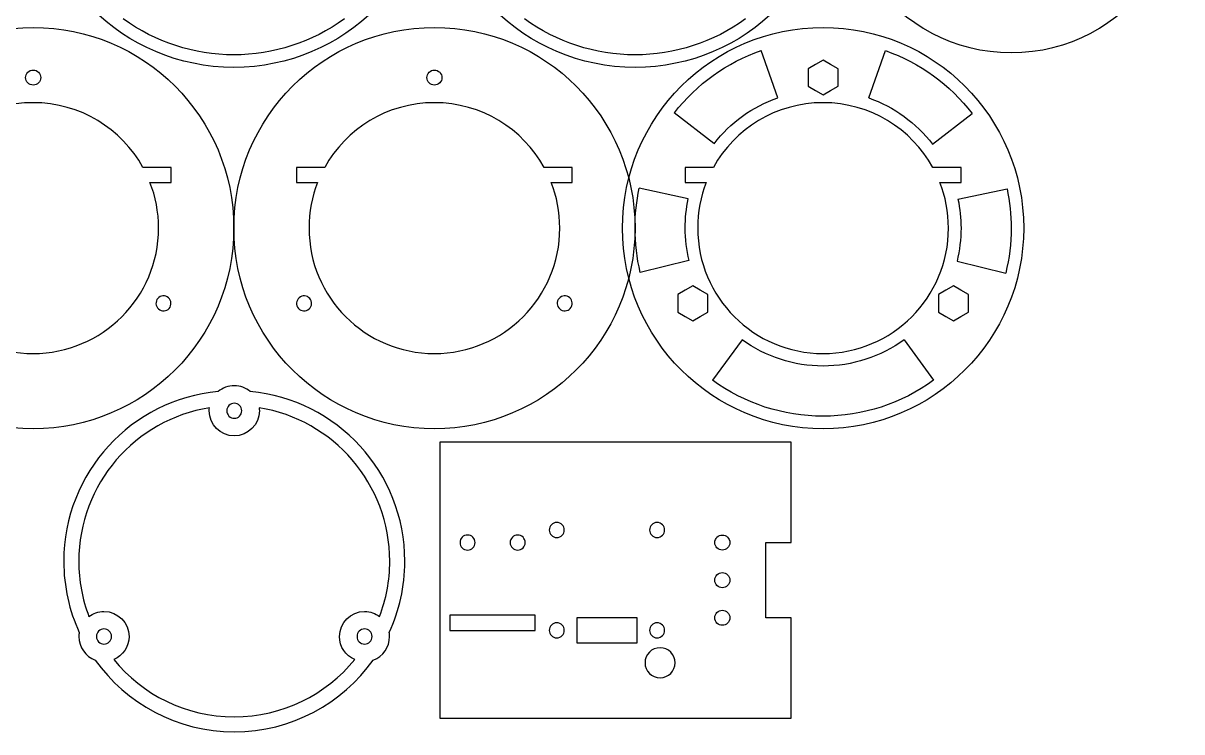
# Model space of a CAD drawing. Extents: x -293 to 296, y -93 to 191.
# Drawn here: x 64.6 to 295.6, y -92.5 to 48.7 of the extents above; entities that cross this region are included whole.
import ezdxf

# ---------------------------------------------------------------- set-up
doc = ezdxf.new("R2010")
doc.units = 0
doc.header["$MEASUREMENT"] = 0
doc.layers.add('LAYER_1', color=7, linetype='CONTINUOUS')

msp = doc.modelspace()

# ---------------------------------------------------------------- linework, layer by layer
at = {"layer": 'LAYER_1', "color": 250}
for centre, major_axis in [((26.5668, 79.934), (0, 40.0001)), ((106.5668, 79.934), (0, 40.0001)), ((186.5668, 79.934), (0, 40.0001)), ((66.5605, 7.9006), (0, 40.0001)), ((146.5605, 7.9006), (0, 40.0001)), ((224.0605, 7.9006), (0, 40.0001)), ((66.5604, 37.9007), (0, 1.5)), ((146.5604, 37.9007), (0, 1.5))]:
    msp.add_ellipse(centre, major_axis=major_axis, ratio=1, dxfattribs=at)
for points, knots in [([(233.8679, 57.1929), (231.9656, 57.9002), (230.6104, 59.7321), (230.6104, 61.8806), (230.6104, 61.8806), (230.6104, 62.1624), (230.6341, 62.4386), (230.6789, 62.7077), (230.6789, 62.7077), (228.6976, 67.0222), (227.5912, 71.8219), (227.5912, 76.8806), (227.5912, 76.8806), (227.5912, 94.5824), (241.1191, 109.122), (258.4009, 110.7305), (258.4009, 110.7305), (259.2666, 111.4487), (260.3784, 111.8806), (261.5912, 111.8806), (261.5912, 111.8806), (262.804, 111.8806), (263.9158, 111.4487), (264.7815, 110.7305), (264.7815, 110.7305), (282.0633, 109.122), (295.5912, 94.5824), (295.5912, 76.8806), (295.5912, 76.8806), (295.5912, 71.8219), (294.4849, 67.0222), (292.5035, 62.7077), (292.5035, 62.7077), (292.5483, 62.4386), (292.572, 62.1624), (292.572, 61.8806), (292.572, 61.8806), (292.572, 59.7321), (291.2168, 57.9002), (289.3145, 57.1929), (289.3145, 57.1929), (283.1525, 48.5306), (273.0317, 42.8806), (261.5912, 42.8806), (261.5912, 42.8806), (250.1506, 42.8806), (240.0303, 48.5308), (233.8679, 57.1929)], [0, 0, 0, 0, 0.07692308, 0.07692308, 0.07692308, 0.07692308, 0.15384615, 0.15384615, 0.15384615, 0.15384615, 0.23076923, 0.23076923, 0.23076923, 0.23076923, 0.30769231, 0.30769231, 0.30769231, 0.30769231, 0.38461538, 0.38461538, 0.38461538, 0.38461538, 0.46153846, 0.46153846, 0.46153846, 0.46153846, 0.53846154, 0.53846154, 0.53846154, 0.53846154, 0.61538462, 0.61538462, 0.61538462, 0.61538462, 0.69230769, 0.69230769, 0.69230769, 0.69230769, 0.76923077, 0.76923077, 0.76923077, 0.76923077, 0.84615385, 0.84615385, 0.84615385, 0.84615385, 1, 1, 1, 1]), ([(128.6087, 49.5961), (122.2019, 44.9412), (114.486, 42.4341), (106.5667, 42.4341), (106.5667, 42.4341), (98.6474, 42.4341), (90.9314, 44.9412), (84.5246, 49.5961)], [0, 0, 0, 0, 0.33333333, 0.33333333, 0.33333333, 0.33333333, 1, 1, 1, 1]), ([(208.6087, 49.5961), (202.2019, 44.9412), (194.486, 42.4341), (186.5667, 42.4341), (186.5667, 42.4341), (178.6474, 42.4341), (170.9314, 44.9412), (164.5246, 49.5961)], [0, 0, 0, 0, 0.33333333, 0.33333333, 0.33333333, 0.33333333, 1, 1, 1, 1]), ([(224.0604, 41.3649), (224.0604, 41.3649), (225.5604, 40.4988), (225.5604, 40.4988), (225.5604, 40.4988), (225.5604, 40.4988), (227.0604, 39.6328), (227.0604, 39.6328), (227.0604, 39.6328), (227.0604, 39.6328), (227.0604, 37.9007), (227.0604, 37.9007), (227.0604, 37.9007), (227.0604, 37.9007), (227.0604, 36.1686), (227.0604, 36.1686), (227.0604, 36.1686), (227.0604, 36.1686), (225.5604, 35.3026), (225.5604, 35.3026), (225.5604, 35.3026), (225.5604, 35.3026), (224.0604, 34.4365), (224.0604, 34.4365), (224.0604, 34.4365), (224.0604, 34.4365), (222.5604, 35.3026), (222.5604, 35.3026), (222.5604, 35.3026), (222.5604, 35.3026), (221.0604, 36.1686), (221.0604, 36.1686), (221.0604, 36.1686), (221.0604, 36.1686), (221.0604, 37.9007), (221.0604, 37.9007), (221.0604, 37.9007), (221.0604, 37.9007), (221.0604, 39.6328), (221.0604, 39.6328), (221.0604, 39.6328), (221.0604, 39.6328), (222.5604, 40.4988), (222.5604, 40.4988), (222.5604, 40.4988), (222.5604, 40.4988), (224.0604, 41.3649), (224.0604, 41.3649)], [0, 0, 0, 0, 0.07692308, 0.07692308, 0.07692308, 0.07692308, 0.15384615, 0.15384615, 0.15384615, 0.15384615, 0.23076923, 0.23076923, 0.23076923, 0.23076923, 0.30769231, 0.30769231, 0.30769231, 0.30769231, 0.38461538, 0.38461538, 0.38461538, 0.38461538, 0.46153846, 0.46153846, 0.46153846, 0.46153846, 0.53846154, 0.53846154, 0.53846154, 0.53846154, 0.61538462, 0.61538462, 0.61538462, 0.61538462, 0.69230769, 0.69230769, 0.69230769, 0.69230769, 0.76923077, 0.76923077, 0.76923077, 0.76923077, 0.84615385, 0.84615385, 0.84615385, 0.84615385, 1, 1, 1, 1]), ([(39.0604, 20.0007), (39.0604, 20.0007), (44.6804, 20.0007), (44.6804, 20.0007), (44.6804, 20.0007), (48.9433, 27.6927), (57.1431, 32.9007), (66.5604, 32.9007), (66.5604, 32.9007), (75.9777, 32.9007), (84.1775, 27.6927), (88.4404, 20.0007), (88.4404, 20.0007), (88.4404, 20.0007), (94.0604, 20.0007), (94.0604, 20.0007), (94.0604, 20.0007), (94.0604, 20.0007), (94.0604, 17.0007), (94.0604, 17.0007), (94.0604, 17.0007), (94.0604, 17.0007), (89.8517, 17.0007), (89.8517, 17.0007), (89.8517, 17.0007), (90.9548, 14.1808), (91.5604, 11.1115), (91.5604, 7.9007), (91.5604, 7.9007), (91.5604, -5.9064), (80.3675, -17.0993), (66.5604, -17.0993), (66.5604, -17.0993), (52.7533, -17.0993), (41.5604, -5.9064), (41.5604, 7.9007), (41.5604, 7.9007), (41.5604, 11.1115), (42.166, 14.1808), (43.2691, 17.0007), (43.2691, 17.0007), (43.2691, 17.0007), (39.0604, 17.0007), (39.0604, 17.0007), (39.0604, 17.0007), (39.0604, 17.0007), (39.0604, 20.0007), (39.0604, 20.0007)], [0, 0, 0, 0, 0.07692308, 0.07692308, 0.07692308, 0.07692308, 0.15384615, 0.15384615, 0.15384615, 0.15384615, 0.23076923, 0.23076923, 0.23076923, 0.23076923, 0.30769231, 0.30769231, 0.30769231, 0.30769231, 0.38461538, 0.38461538, 0.38461538, 0.38461538, 0.46153846, 0.46153846, 0.46153846, 0.46153846, 0.53846154, 0.53846154, 0.53846154, 0.53846154, 0.61538462, 0.61538462, 0.61538462, 0.61538462, 0.69230769, 0.69230769, 0.69230769, 0.69230769, 0.76923077, 0.76923077, 0.76923077, 0.76923077, 0.84615385, 0.84615385, 0.84615385, 0.84615385, 1, 1, 1, 1]), ([(119.0604, 20.0007), (119.0604, 20.0007), (124.6804, 20.0007), (124.6804, 20.0007), (124.6804, 20.0007), (128.9433, 27.6927), (137.1431, 32.9007), (146.5604, 32.9007), (146.5604, 32.9007), (155.9777, 32.9007), (164.1775, 27.6927), (168.4404, 20.0007), (168.4404, 20.0007), (168.4404, 20.0007), (174.0604, 20.0007), (174.0604, 20.0007), (174.0604, 20.0007), (174.0604, 20.0007), (174.0604, 17.0007), (174.0604, 17.0007), (174.0604, 17.0007), (174.0604, 17.0007), (169.8517, 17.0007), (169.8517, 17.0007), (169.8517, 17.0007), (170.9548, 14.1808), (171.5604, 11.1115), (171.5604, 7.9007), (171.5604, 7.9007), (171.5604, -5.9064), (160.3675, -17.0993), (146.5604, -17.0993), (146.5604, -17.0993), (132.7533, -17.0993), (121.5604, -5.9064), (121.5604, 7.9007), (121.5604, 7.9007), (121.5604, 11.1115), (122.166, 14.1808), (123.2691, 17.0007), (123.2691, 17.0007), (123.2691, 17.0007), (119.0604, 17.0007), (119.0604, 17.0007), (119.0604, 17.0007), (119.0604, 17.0007), (119.0604, 20.0007), (119.0604, 20.0007)], [0, 0, 0, 0, 0.07692308, 0.07692308, 0.07692308, 0.07692308, 0.15384615, 0.15384615, 0.15384615, 0.15384615, 0.23076923, 0.23076923, 0.23076923, 0.23076923, 0.30769231, 0.30769231, 0.30769231, 0.30769231, 0.38461538, 0.38461538, 0.38461538, 0.38461538, 0.46153846, 0.46153846, 0.46153846, 0.46153846, 0.53846154, 0.53846154, 0.53846154, 0.53846154, 0.61538462, 0.61538462, 0.61538462, 0.61538462, 0.69230769, 0.69230769, 0.69230769, 0.69230769, 0.76923077, 0.76923077, 0.76923077, 0.76923077, 0.84615385, 0.84615385, 0.84615385, 0.84615385, 1, 1, 1, 1]), ([(196.5604, 20.0007), (196.5604, 20.0007), (202.1804, 20.0007), (202.1804, 20.0007), (202.1804, 20.0007), (206.4433, 27.6927), (214.6431, 32.9007), (224.0604, 32.9007), (224.0604, 32.9007), (233.4777, 32.9007), (241.6775, 27.6927), (245.9404, 20.0007), (245.9404, 20.0007), (245.9404, 20.0007), (251.5604, 20.0007), (251.5604, 20.0007), (251.5604, 20.0007), (251.5604, 20.0007), (251.5604, 17.0007), (251.5604, 17.0007), (251.5604, 17.0007), (251.5604, 17.0007), (247.3517, 17.0007), (247.3517, 17.0007), (247.3517, 17.0007), (248.4548, 14.1808), (249.0604, 11.1115), (249.0604, 7.9007), (249.0604, 7.9007), (249.0604, -5.9064), (237.8675, -17.0993), (224.0604, -17.0993), (224.0604, -17.0993), (210.2533, -17.0993), (199.0604, -5.9064), (199.0604, 7.9007), (199.0604, 7.9007), (199.0604, 11.1115), (199.666, 14.1808), (200.7691, 17.0007), (200.7691, 17.0007), (200.7691, 17.0007), (196.5604, 17.0007), (196.5604, 17.0007), (196.5604, 17.0007), (196.5604, 17.0007), (196.5604, 20.0007), (196.5604, 20.0007)], [0, 0, 0, 0, 0.07692308, 0.07692308, 0.07692308, 0.07692308, 0.15384615, 0.15384615, 0.15384615, 0.15384615, 0.23076923, 0.23076923, 0.23076923, 0.23076923, 0.30769231, 0.30769231, 0.30769231, 0.30769231, 0.38461538, 0.38461538, 0.38461538, 0.38461538, 0.46153846, 0.46153846, 0.46153846, 0.46153846, 0.53846154, 0.53846154, 0.53846154, 0.53846154, 0.61538462, 0.61538462, 0.61538462, 0.61538462, 0.69230769, 0.69230769, 0.69230769, 0.69230769, 0.76923077, 0.76923077, 0.76923077, 0.76923077, 0.84615385, 0.84615385, 0.84615385, 0.84615385, 1, 1, 1, 1]), ([(187.6123, -0.9189), (186.9134, 1.9689), (186.5604, 4.9295), (186.5604, 7.9007), (186.5604, 7.9007), (186.5604, 10.5808), (186.8477, 13.2532), (187.4174, 15.8719)], [0, 0, 0, 0, 0.33333333, 0.33333333, 0.33333333, 0.33333333, 1, 1, 1, 1]), ([(260.7335, 15.7324), (261.2832, 13.1579), (261.5604, 10.5331), (261.5604, 7.9007), (261.5604, 7.9007), (261.5604, 4.8799), (261.1954, 1.87), (260.4732, -1.0634)], [0, 0, 0, 0, 0.33333333, 0.33333333, 0.33333333, 0.33333333, 1, 1, 1, 1]), ([(197.3319, 1.4327), (196.8194, 3.5504), (196.5604, 5.7217), (196.5604, 7.9007), (196.5604, 7.9007), (196.5604, 9.8654), (196.771, 11.8246), (197.1885, 13.7444)], [0, 0, 0, 0, 0.33333333, 0.33333333, 0.33333333, 0.33333333, 1, 1, 1, 1]), ([(250.954, 13.6439), (251.3571, 11.7561), (251.5604, 9.8311), (251.5604, 7.9007), (251.5604, 7.9007), (251.5604, 5.6854), (251.2928, 3.4782), (250.7632, 1.327)], [0, 0, 0, 0, 0.33333333, 0.33333333, 0.33333333, 0.33333333, 1, 1, 1, 1]), ([(198.0796, -3.6351), (198.0796, -3.6351), (199.5796, -4.5012), (199.5796, -4.5012), (199.5796, -4.5012), (199.5796, -4.5012), (201.0796, -5.3672), (201.0796, -5.3672), (201.0796, -5.3672), (201.0796, -5.3672), (201.0796, -7.0993), (201.0796, -7.0993), (201.0796, -7.0993), (201.0796, -7.0993), (201.0796, -8.8314), (201.0796, -8.8314), (201.0796, -8.8314), (201.0796, -8.8314), (199.5796, -9.6974), (199.5796, -9.6974), (199.5796, -9.6974), (199.5796, -9.6974), (198.0796, -10.5635), (198.0796, -10.5635), (198.0796, -10.5635), (198.0796, -10.5635), (196.5796, -9.6974), (196.5796, -9.6974), (196.5796, -9.6974), (196.5796, -9.6974), (195.0796, -8.8314), (195.0796, -8.8314), (195.0796, -8.8314), (195.0796, -8.8314), (195.0796, -7.0993), (195.0796, -7.0993), (195.0796, -7.0993), (195.0796, -7.0993), (195.0796, -5.3672), (195.0796, -5.3672), (195.0796, -5.3672), (195.0796, -5.3672), (196.5796, -4.5012), (196.5796, -4.5012), (196.5796, -4.5012), (196.5796, -4.5012), (198.0796, -3.6351), (198.0796, -3.6351)], [0, 0, 0, 0, 0.07692308, 0.07692308, 0.07692308, 0.07692308, 0.15384615, 0.15384615, 0.15384615, 0.15384615, 0.23076923, 0.23076923, 0.23076923, 0.23076923, 0.30769231, 0.30769231, 0.30769231, 0.30769231, 0.38461538, 0.38461538, 0.38461538, 0.38461538, 0.46153846, 0.46153846, 0.46153846, 0.46153846, 0.53846154, 0.53846154, 0.53846154, 0.53846154, 0.61538462, 0.61538462, 0.61538462, 0.61538462, 0.69230769, 0.69230769, 0.69230769, 0.69230769, 0.76923077, 0.76923077, 0.76923077, 0.76923077, 0.84615385, 0.84615385, 0.84615385, 0.84615385, 1, 1, 1, 1]), ([(250.0412, -3.6351), (250.0412, -3.6351), (251.5412, -4.5012), (251.5412, -4.5012), (251.5412, -4.5012), (251.5412, -4.5012), (253.0412, -5.3672), (253.0412, -5.3672), (253.0412, -5.3672), (253.0412, -5.3672), (253.0412, -7.0993), (253.0412, -7.0993), (253.0412, -7.0993), (253.0412, -7.0993), (253.0412, -8.8314), (253.0412, -8.8314), (253.0412, -8.8314), (253.0412, -8.8314), (251.5412, -9.6974), (251.5412, -9.6974), (251.5412, -9.6974), (251.5412, -9.6974), (250.0412, -10.5635), (250.0412, -10.5635), (250.0412, -10.5635), (250.0412, -10.5635), (248.5412, -9.6974), (248.5412, -9.6974), (248.5412, -9.6974), (248.5412, -9.6974), (247.0412, -8.8314), (247.0412, -8.8314), (247.0412, -8.8314), (247.0412, -8.8314), (247.0412, -7.0993), (247.0412, -7.0993), (247.0412, -7.0993), (247.0412, -7.0993), (247.0412, -5.3672), (247.0412, -5.3672), (247.0412, -5.3672), (247.0412, -5.3672), (248.5412, -4.5012), (248.5412, -4.5012), (248.5412, -4.5012), (248.5412, -4.5012), (250.0412, -3.6351), (250.0412, -3.6351)], [0, 0, 0, 0, 0.07692308, 0.07692308, 0.07692308, 0.07692308, 0.15384615, 0.15384615, 0.15384615, 0.15384615, 0.23076923, 0.23076923, 0.23076923, 0.23076923, 0.30769231, 0.30769231, 0.30769231, 0.30769231, 0.38461538, 0.38461538, 0.38461538, 0.38461538, 0.46153846, 0.46153846, 0.46153846, 0.46153846, 0.53846154, 0.53846154, 0.53846154, 0.53846154, 0.61538462, 0.61538462, 0.61538462, 0.61538462, 0.69230769, 0.69230769, 0.69230769, 0.69230769, 0.76923077, 0.76923077, 0.76923077, 0.76923077, 0.84615385, 0.84615385, 0.84615385, 0.84615385, 1, 1, 1, 1]), ([(93.84, -7.8492), (93.4259, -8.5664), (92.5086, -8.8122), (91.7913, -8.3981), (91.7913, -8.3981), (91.074, -7.984), (90.8282, -7.0667), (91.2424, -6.3494), (91.2424, -6.3494), (91.6565, -5.6322), (92.5737, -5.3864), (93.291, -5.8005), (93.291, -5.8005), (94.0083, -6.2146), (94.2541, -7.1319), (93.84, -7.8492)], [0, 0, 0, 0, 0.2, 0.2, 0.2, 0.2, 0.4, 0.4, 0.4, 0.4, 0.6, 0.6, 0.6, 0.6, 1, 1, 1, 1]), ([(119.2808, -7.8492), (118.8667, -7.1319), (119.1125, -6.2146), (119.8298, -5.8005), (119.8298, -5.8005), (120.5471, -5.3864), (121.4643, -5.6322), (121.8785, -6.3494), (121.8785, -6.3494), (122.2926, -7.0667), (122.0468, -7.984), (121.3295, -8.3981), (121.3295, -8.3981), (120.6122, -8.8122), (119.695, -8.5664), (119.2808, -7.8492)], [0, 0, 0, 0, 0.2, 0.2, 0.2, 0.2, 0.4, 0.4, 0.4, 0.4, 0.6, 0.6, 0.6, 0.6, 1, 1, 1, 1]), ([(173.84, -7.8492), (173.4259, -8.5664), (172.5086, -8.8122), (171.7913, -8.3981), (171.7913, -8.3981), (171.074, -7.984), (170.8282, -7.0667), (171.2424, -6.3494), (171.2424, -6.3494), (171.6565, -5.6322), (172.5737, -5.3864), (173.291, -5.8005), (173.291, -5.8005), (174.0083, -6.2146), (174.2541, -7.1319), (173.84, -7.8492)], [0, 0, 0, 0, 0.2, 0.2, 0.2, 0.2, 0.4, 0.4, 0.4, 0.4, 0.6, 0.6, 0.6, 0.6, 1, 1, 1, 1]), ([(240.2245, -14.3472), (235.5262, -17.7607), (229.8679, -19.5993), (224.0604, -19.5993), (224.0604, -19.5993), (218.2529, -19.5993), (212.5946, -17.7607), (207.8963, -14.3472)], [0, 0, 0, 0, 0.33333333, 0.33333333, 0.33333333, 0.33333333, 1, 1, 1, 1]), ([(246.1024, -22.4373), (239.6956, -27.0922), (231.9797, -29.5993), (224.0604, -29.5993), (224.0604, -29.5993), (216.1411, -29.5993), (208.4251, -27.0922), (202.0183, -22.4373)], [0, 0, 0, 0, 0.33333333, 0.33333333, 0.33333333, 0.33333333, 1, 1, 1, 1]), ([(78.9312, -78.202), (77.0289, -77.4947), (75.6737, -75.6628), (75.6737, -73.5143), (75.6737, -73.5143), (75.6737, -73.2325), (75.6974, -72.9563), (75.7422, -72.6872), (75.7422, -72.6872), (73.7609, -68.3727), (72.6545, -63.573), (72.6545, -58.5143), (72.6545, -58.5143), (72.6545, -40.8125), (86.1824, -26.2729), (103.4642, -24.6644), (103.4642, -24.6644), (104.3299, -23.9462), (105.4417, -23.5143), (106.6545, -23.5143), (106.6545, -23.5143), (107.8673, -23.5143), (108.9791, -23.9462), (109.8448, -24.6644), (109.8448, -24.6644), (127.1266, -26.2729), (140.6545, -40.8125), (140.6545, -58.5143), (140.6545, -58.5143), (140.6545, -63.573), (139.5482, -68.3727), (137.5668, -72.6872), (137.5668, -72.6872), (137.6116, -72.9563), (137.6353, -73.2325), (137.6353, -73.5143), (137.6353, -73.5143), (137.6353, -75.6628), (136.2801, -77.4947), (134.3778, -78.202), (134.3778, -78.202), (128.2158, -86.8643), (118.095, -92.5143), (106.6545, -92.5143), (106.6545, -92.5143), (95.2139, -92.5143), (85.0936, -86.8641), (78.9312, -78.202)], [0, 0, 0, 0, 0.07692308, 0.07692308, 0.07692308, 0.07692308, 0.15384615, 0.15384615, 0.15384615, 0.15384615, 0.23076923, 0.23076923, 0.23076923, 0.23076923, 0.30769231, 0.30769231, 0.30769231, 0.30769231, 0.38461538, 0.38461538, 0.38461538, 0.38461538, 0.46153846, 0.46153846, 0.46153846, 0.46153846, 0.53846154, 0.53846154, 0.53846154, 0.53846154, 0.61538462, 0.61538462, 0.61538462, 0.61538462, 0.69230769, 0.69230769, 0.69230769, 0.69230769, 0.76923077, 0.76923077, 0.76923077, 0.76923077, 0.84615385, 0.84615385, 0.84615385, 0.84615385, 1, 1, 1, 1]), ([(106.6545, -27.0143), (107.483, -27.0143), (108.1545, -27.6859), (108.1545, -28.5143), (108.1545, -28.5143), (108.1545, -29.3427), (107.483, -30.0143), (106.6545, -30.0143), (106.6545, -30.0143), (105.826, -30.0143), (105.1545, -29.3427), (105.1545, -28.5143), (105.1545, -28.5143), (105.1545, -27.6859), (105.826, -27.0143), (106.6545, -27.0143)], [0, 0, 0, 0, 0.2, 0.2, 0.2, 0.2, 0.4, 0.4, 0.4, 0.4, 0.6, 0.6, 0.6, 0.6, 1, 1, 1, 1]), ([(111.6182, -27.9117), (126.3795, -30.2875), (137.6545, -43.0831), (137.6545, -58.5143), (137.6545, -58.5143), (137.6545, -62.3902), (136.9411, -66.0989), (135.642, -69.5191), (135.642, -69.5191), (134.8052, -68.8884), (133.764, -68.5143), (132.6353, -68.5143), (132.6353, -68.5143), (129.8738, -68.5143), (127.6353, -70.7529), (127.6353, -73.5143), (127.6353, -73.5143), (127.6353, -75.5787), (128.8865, -77.3508), (130.6719, -78.1139), (130.6719, -78.1139), (124.9878, -85.0719), (116.3403, -89.5143), (106.6545, -89.5143), (106.6545, -89.5143), (96.9687, -89.5143), (88.3218, -85.0716), (82.6371, -78.1139), (82.6371, -78.1139), (84.4225, -77.3508), (85.6737, -75.5787), (85.6737, -73.5143), (85.6737, -73.5143), (85.6737, -70.7529), (83.4352, -68.5143), (80.6737, -68.5143), (80.6737, -68.5143), (79.545, -68.5143), (78.5038, -68.8884), (77.667, -69.5191), (77.667, -69.5191), (76.3676, -66.0992), (75.6545, -62.3902), (75.6545, -58.5143), (75.6545, -58.5143), (75.6545, -43.0831), (86.9295, -30.2875), (101.6908, -27.9117), (101.6908, -27.9117), (101.667, -28.1093), (101.6545, -28.3103), (101.6545, -28.5143), (101.6545, -28.5143), (101.6545, -31.2757), (103.893, -33.5143), (106.6545, -33.5143), (106.6545, -33.5143), (109.416, -33.5143), (111.6545, -31.2757), (111.6545, -28.5143), (111.6545, -28.5143), (111.6545, -28.3103), (111.642, -28.1093), (111.6182, -27.9117)], [0, 0, 0, 0, 0.05882353, 0.05882353, 0.05882353, 0.05882353, 0.11764706, 0.11764706, 0.11764706, 0.11764706, 0.17647059, 0.17647059, 0.17647059, 0.17647059, 0.23529412, 0.23529412, 0.23529412, 0.23529412, 0.29411765, 0.29411765, 0.29411765, 0.29411765, 0.35294118, 0.35294118, 0.35294118, 0.35294118, 0.41176471, 0.41176471, 0.41176471, 0.41176471, 0.47058824, 0.47058824, 0.47058824, 0.47058824, 0.52941176, 0.52941176, 0.52941176, 0.52941176, 0.58823529, 0.58823529, 0.58823529, 0.58823529, 0.64705882, 0.64705882, 0.64705882, 0.64705882, 0.70588235, 0.70588235, 0.70588235, 0.70588235, 0.76470588, 0.76470588, 0.76470588, 0.76470588, 0.82352941, 0.82352941, 0.82352941, 0.82352941, 0.88235294, 0.88235294, 0.88235294, 0.88235294, 1, 1, 1, 1]), ([(147.6661, -89.7849), (147.6661, -89.7849), (147.6661, -34.7849), (147.6661, -34.7849), (147.6661, -34.7849), (147.6661, -34.7849), (217.6661, -34.7849), (217.6661, -34.7849), (217.6661, -34.7849), (217.6661, -34.7849), (217.6661, -54.7848), (217.6661, -54.7848), (217.6661, -54.7848), (217.6661, -54.7848), (212.6661, -54.7848), (212.6661, -54.7848), (212.6661, -54.7848), (212.6661, -54.7848), (212.6661, -69.7848), (212.6661, -69.7848), (212.6661, -69.7848), (212.6661, -69.7848), (217.6661, -69.7848), (217.6661, -69.7848), (217.6661, -69.7848), (217.6661, -69.7848), (217.6661, -89.7849), (217.6661, -89.7849), (217.6661, -89.7849), (217.6661, -89.7849), (147.6661, -89.7849), (147.6661, -89.7849)], [0, 0, 0, 0, 0.11111111, 0.11111111, 0.11111111, 0.11111111, 0.22222222, 0.22222222, 0.22222222, 0.22222222, 0.33333333, 0.33333333, 0.33333333, 0.33333333, 0.44444444, 0.44444444, 0.44444444, 0.44444444, 0.55555556, 0.55555556, 0.55555556, 0.55555556, 0.66666667, 0.66666667, 0.66666667, 0.66666667, 0.77777778, 0.77777778, 0.77777778, 0.77777778, 1, 1, 1, 1]), ([(169.4661, -52.2849), (169.4661, -51.4565), (170.1377, -50.7849), (170.9661, -50.7849), (170.9661, -50.7849), (171.7945, -50.7849), (172.4661, -51.4565), (172.4661, -52.2849), (172.4661, -52.2849), (172.4661, -53.1133), (171.7945, -53.7849), (170.9661, -53.7849), (170.9661, -53.7849), (170.1377, -53.7849), (169.4661, -53.1133), (169.4661, -52.2849)], [0, 0, 0, 0, 0.2, 0.2, 0.2, 0.2, 0.4, 0.4, 0.4, 0.4, 0.6, 0.6, 0.6, 0.6, 1, 1, 1, 1]), ([(189.4661, -52.2849), (189.4661, -51.4565), (190.1377, -50.7849), (190.9661, -50.7849), (190.9661, -50.7849), (191.7945, -50.7849), (192.4661, -51.4565), (192.4661, -52.2849), (192.4661, -52.2849), (192.4661, -53.1133), (191.7945, -53.7849), (190.9661, -53.7849), (190.9661, -53.7849), (190.1377, -53.7849), (189.4661, -53.1133), (189.4661, -52.2849)], [0, 0, 0, 0, 0.2, 0.2, 0.2, 0.2, 0.4, 0.4, 0.4, 0.4, 0.6, 0.6, 0.6, 0.6, 1, 1, 1, 1]), ([(151.6661, -54.7849), (151.6661, -53.9565), (152.3377, -53.2849), (153.1661, -53.2849), (153.1661, -53.2849), (153.9945, -53.2849), (154.6661, -53.9565), (154.6661, -54.7849), (154.6661, -54.7849), (154.6661, -55.6133), (153.9945, -56.2849), (153.1661, -56.2849), (153.1661, -56.2849), (152.3377, -56.2849), (151.6661, -55.6133), (151.6661, -54.7849)], [0, 0, 0, 0, 0.2, 0.2, 0.2, 0.2, 0.4, 0.4, 0.4, 0.4, 0.6, 0.6, 0.6, 0.6, 1, 1, 1, 1]), ([(161.6661, -54.7849), (161.6661, -53.9565), (162.3377, -53.2849), (163.1661, -53.2849), (163.1661, -53.2849), (163.9945, -53.2849), (164.6661, -53.9565), (164.6661, -54.7849), (164.6661, -54.7849), (164.6661, -55.6133), (163.9945, -56.2849), (163.1661, -56.2849), (163.1661, -56.2849), (162.3377, -56.2849), (161.6661, -55.6133), (161.6661, -54.7849)], [0, 0, 0, 0, 0.2, 0.2, 0.2, 0.2, 0.4, 0.4, 0.4, 0.4, 0.6, 0.6, 0.6, 0.6, 1, 1, 1, 1]), ([(202.4661, -54.7848), (202.4661, -55.6132), (203.1377, -56.2848), (203.9661, -56.2848), (203.9661, -56.2848), (204.7945, -56.2848), (205.4661, -55.6132), (205.4661, -54.7848), (205.4661, -54.7848), (205.4661, -53.9564), (204.7945, -53.2848), (203.9661, -53.2848), (203.9661, -53.2848), (203.1377, -53.2848), (202.4661, -53.9564), (202.4661, -54.7848)], [0, 0, 0, 0, 0.2, 0.2, 0.2, 0.2, 0.4, 0.4, 0.4, 0.4, 0.6, 0.6, 0.6, 0.6, 1, 1, 1, 1]), ([(202.466, -62.2848), (202.466, -63.1132), (203.1376, -63.7848), (203.966, -63.7848), (203.966, -63.7848), (204.7944, -63.7848), (205.466, -63.1132), (205.466, -62.2848), (205.466, -62.2848), (205.466, -61.4564), (204.7944, -60.7848), (203.966, -60.7848), (203.966, -60.7848), (203.1376, -60.7848), (202.466, -61.4564), (202.466, -62.2848)], [0, 0, 0, 0, 0.2, 0.2, 0.2, 0.2, 0.4, 0.4, 0.4, 0.4, 0.6, 0.6, 0.6, 0.6, 1, 1, 1, 1]), ([(149.6661, -72.2849), (149.6661, -72.2849), (149.6661, -69.2849), (149.6661, -69.2849), (149.6661, -69.2849), (149.6661, -69.2849), (166.6661, -69.2849), (166.6661, -69.2849), (166.6661, -69.2849), (166.6661, -69.2849), (166.6661, -72.2849), (166.6661, -72.2849), (166.6661, -72.2849), (166.6661, -72.2849), (149.6661, -72.2849), (149.6661, -72.2849)], [0, 0, 0, 0, 0.2, 0.2, 0.2, 0.2, 0.4, 0.4, 0.4, 0.4, 0.6, 0.6, 0.6, 0.6, 1, 1, 1, 1]), ([(202.4661, -69.7848), (202.4661, -70.6132), (203.1377, -71.2848), (203.9661, -71.2848), (203.9661, -71.2848), (204.7945, -71.2848), (205.4661, -70.6132), (205.4661, -69.7848), (205.4661, -69.7848), (205.4661, -68.9564), (204.7945, -68.2848), (203.9661, -68.2848), (203.9661, -68.2848), (203.1377, -68.2848), (202.4661, -68.9564), (202.4661, -69.7848)], [0, 0, 0, 0, 0.2, 0.2, 0.2, 0.2, 0.4, 0.4, 0.4, 0.4, 0.6, 0.6, 0.6, 0.6, 1, 1, 1, 1]), ([(169.4661, -72.2849), (169.4661, -71.4565), (170.1377, -70.7849), (170.9661, -70.7849), (170.9661, -70.7849), (171.7945, -70.7849), (172.4661, -71.4565), (172.4661, -72.2849), (172.4661, -72.2849), (172.4661, -73.1133), (171.7945, -73.7849), (170.9661, -73.7849), (170.9661, -73.7849), (170.1377, -73.7849), (169.4661, -73.1133), (169.4661, -72.2849)], [0, 0, 0, 0, 0.2, 0.2, 0.2, 0.2, 0.4, 0.4, 0.4, 0.4, 0.6, 0.6, 0.6, 0.6, 1, 1, 1, 1]), ([(174.966, -74.7849), (174.966, -74.7849), (174.966, -69.7849), (174.966, -69.7849), (174.966, -69.7849), (174.966, -69.7849), (186.966, -69.7849), (186.966, -69.7849), (186.966, -69.7849), (186.966, -69.7849), (186.966, -74.7849), (186.966, -74.7849), (186.966, -74.7849), (186.966, -74.7849), (174.966, -74.7849), (174.966, -74.7849)], [0, 0, 0, 0, 0.2, 0.2, 0.2, 0.2, 0.4, 0.4, 0.4, 0.4, 0.6, 0.6, 0.6, 0.6, 1, 1, 1, 1]), ([(189.4661, -72.2849), (189.4661, -71.4565), (190.1377, -70.7849), (190.9661, -70.7849), (190.9661, -70.7849), (191.7945, -70.7849), (192.4661, -71.4565), (192.4661, -72.2849), (192.4661, -72.2849), (192.4661, -73.1133), (191.7945, -73.7849), (190.9661, -73.7849), (190.9661, -73.7849), (190.1377, -73.7849), (189.4661, -73.1133), (189.4661, -72.2849)], [0, 0, 0, 0, 0.2, 0.2, 0.2, 0.2, 0.4, 0.4, 0.4, 0.4, 0.6, 0.6, 0.6, 0.6, 1, 1, 1, 1]), ([(80.6737, -72.0143), (81.5022, -72.0143), (82.1737, -72.6859), (82.1737, -73.5143), (82.1737, -73.5143), (82.1737, -74.3427), (81.5022, -75.0143), (80.6737, -75.0143), (80.6737, -75.0143), (79.8452, -75.0143), (79.1737, -74.3427), (79.1737, -73.5143), (79.1737, -73.5143), (79.1737, -72.6859), (79.8452, -72.0143), (80.6737, -72.0143)], [0, 0, 0, 0, 0.2, 0.2, 0.2, 0.2, 0.4, 0.4, 0.4, 0.4, 0.6, 0.6, 0.6, 0.6, 1, 1, 1, 1]), ([(132.6353, -72.0143), (133.4638, -72.0143), (134.1353, -72.6859), (134.1353, -73.5143), (134.1353, -73.5143), (134.1353, -74.3427), (133.4638, -75.0143), (132.6353, -75.0143), (132.6353, -75.0143), (131.8068, -75.0143), (131.1353, -74.3427), (131.1353, -73.5143), (131.1353, -73.5143), (131.1353, -72.6859), (131.8068, -72.0143), (132.6353, -72.0143)], [0, 0, 0, 0, 0.2, 0.2, 0.2, 0.2, 0.4, 0.4, 0.4, 0.4, 0.6, 0.6, 0.6, 0.6, 1, 1, 1, 1]), ([(188.5536, -78.754), (188.5536, -77.0972), (189.8967, -75.754), (191.5536, -75.754), (191.5536, -75.754), (193.2105, -75.754), (194.5536, -77.0972), (194.5536, -78.754), (194.5536, -78.754), (194.5536, -80.4108), (193.2105, -81.754), (191.5536, -81.754), (191.5536, -81.754), (189.8967, -81.754), (188.5536, -80.4108), (188.5536, -78.754)], [0, 0, 0, 0, 0.2, 0.2, 0.2, 0.2, 0.4, 0.4, 0.4, 0.4, 0.6, 0.6, 0.6, 0.6, 1, 1, 1, 1])]:
    msp.add_open_spline(points, degree=3, knots=knots, dxfattribs=at)
for points in [[(194.4038, 30.8515), (198.8505, 36.5976), (204.8709, 40.9281), (211.7329, 43.3165)], [(215.0143, 33.8781), (215.0143, 33.8781), (211.7329, 43.3166), (211.7329, 43.3166)], [(233.1973, 33.8463), (233.1973, 33.8463), (236.5164, 43.2716), (236.5164, 43.2716)], [(236.5163, 43.2716), (243.3703, 40.858), (249.3754, 36.5051), (253.8015, 30.7418)], [(202.3102, 24.7287), (205.5707, 28.9427), (209.9849, 32.1189), (215.0166, 33.871)], [(233.1948, 33.8394), (238.221, 32.0693), (242.6248, 28.8771), (245.8706, 24.6509)], [(202.3032, 24.7343), (202.3032, 24.7343), (194.3978, 30.8561), (194.3978, 30.8561)], [(245.8717, 24.6517), (245.8717, 24.6517), (253.8015, 30.7419), (253.8015, 30.7419)], [(197.1713, 13.748), (197.1713, 13.748), (187.4058, 15.8743), (187.4058, 15.8743)], [(250.9596, 13.645), (250.9596, 13.645), (260.7335, 15.7322), (260.7335, 15.7322)], [(197.3122, 1.4278), (197.3122, 1.4278), (187.5989, -0.9222), (187.5989, -0.9222)], [(250.7694, 1.3254), (250.7694, 1.3254), (260.4732, -1.0634), (260.4732, -1.0634)], [(207.8952, -14.3489), (207.8952, -14.3489), (202.0185, -22.4374), (202.0185, -22.4374)], [(240.2257, -14.3489), (240.2257, -14.3489), (246.1023, -22.4374), (246.1023, -22.4374)]]:
    msp.add_open_spline(points, degree=3, dxfattribs=at)

doc.saveas('drawing.dxf')
